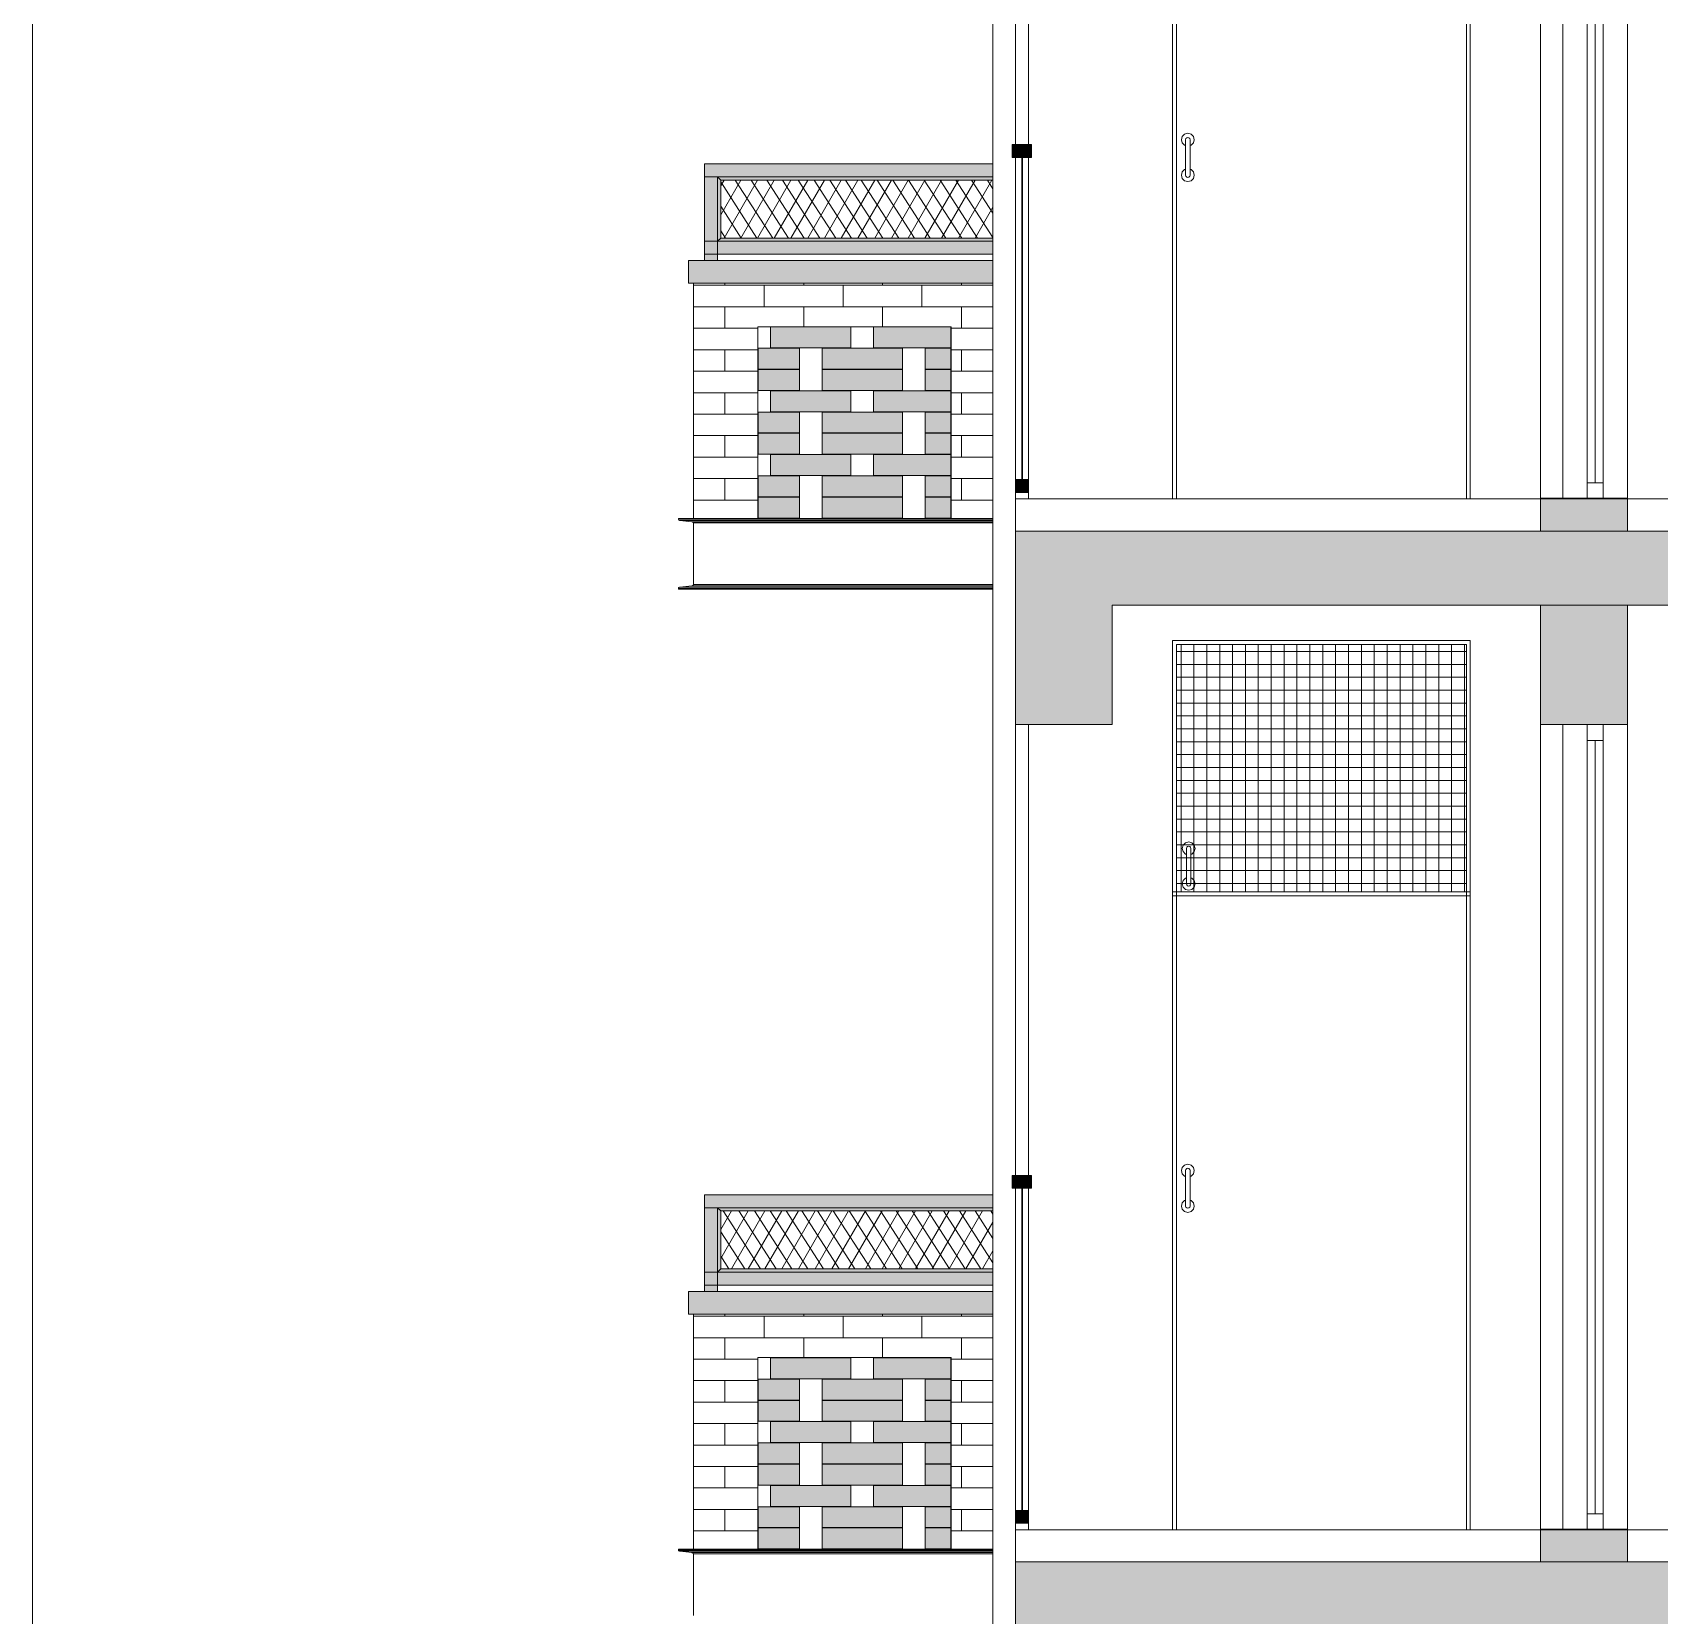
# Model space of a CAD drawing. Header units: millimetres. Extents: x 476571643 to 477489869, y 4620928210 to 4621294454.
# Drawn here: x 477398561 to 477403613, y 4621123999 to 4621128913 of the extents above; entities that cross this region are included whole.
import ezdxf

# ---------------------------------------------------------------- set-up
doc = ezdxf.new("R2010")
doc.units = ezdxf.units.MM
doc.header["$MEASUREMENT"] = 0
doc.set_wipeout_variables(frame=1)
doc.linetypes.add('Wipeout_Contour', pattern=[1000, 0, -1000])
for name, color, linetype, lineweight in [('2D Drafting - General_Pen_No__250_Pen_No__7', 7, 'Continuous', 0), ('2D Drafting - General_Pen_No__250_Pen_No__7_Pen_No__250', 7, 'Continuous', 0), ('2D Drafting - General_Pen_No__250_Pen_No__7_Pen_No__7', 7, 'Continuous', 0), ('gegmebi_Pen_No__7_Pen_No__250', 7, 'Continuous', 0), ('gegmebi_Pen_No__7_Pen_No__7', 7, 'Continuous', 0), ('kar-panjara_Pen_No__7_Pen_No__250', 7, 'Continuous', 0), ('New_2D Drafting - General_Pen_No__250', 7, 'Continuous', 0), ('New_2D Drafting - General_Pen_No__30_Pen_No__9_Pen_No__9_Pen_No__250', 7, 'Continuous', 0), ('New_2D Drafting - General_Pen_No__30_Pen_No__9_Pen_No__9_Pen_No__255', 255, 'Continuous', 0), ('New_2D Drafting - General_Pen_No__30_Pen_No__9_Pen_No__9_Pen_No__4', 7, 'Continuous', 0), ('New_2D Drafting - General_Pen_No__30_Pen_No__9_Pen_No__9_Pen_No__7', 7, 'Continuous', 0), ('New_2D Drafting - General_Pen_No__4', 7, 'Continuous', 0), ('New_2D Drafting - General_Pen_No__7', 7, 'Continuous', 0), ('New_reg_nak_Pen_No__7', 7, 'Continuous', 0), ('New_Structural - Bearing_Pen_No__1', 1, 'Continuous', 0), ('New_Structural - Bearing_Pen_No__250', 7, 'Continuous', 0), ('New_Structural - Bearing_Pen_No__4', 7, 'Continuous', 0), ('Structural - Bearing_Pen_No__250', 7, 'Continuous', 0)]:
    doc.layers.add(name, color=color, linetype=linetype, lineweight=lineweight)
for name, color, linetype, lineweight, true_color in [('New_2D Drafting - General_Pen_No__254', 7, 'Continuous', 0, 0xcccccc), ('New_2D Drafting - General_Pen_No__30_Pen_No__9_Pen_No__9_Pen_No__252', 7, 'Continuous', 0, 0x666666), ('New_2D Drafting - General_Pen_No__30_Pen_No__9_Pen_No__9_Pen_No__254', 7, 'Continuous', 0, 0xcccccc)]:
    doc.layers.add(name, color=color, linetype=linetype, lineweight=lineweight, true_color=true_color)
doc.layers.add('New_2D Drafting - General_Pen_No__30_Pen_No__9_Pen_No__9', color=7, linetype='Continuous')
pattern_1 = [(60, (476844527.15, 4621385791.044), (-38.9711432, 22.5), []), (122.8330945, (476844527.15, 4621385791.044), (36.8060797, 18.75), [])]

msp = doc.modelspace()

# ---------------------------------------------------------------- hatches: boundary and pattern name
at = {"layer": '2D Drafting - General_Pen_No__250_Pen_No__7', "linetype": 'Continuous', "lineweight": 0}
for points in [[(477401613.259, 4621126765.01), (477401613.319, 4621127184.13), (477401613.352, 4621127365.01), (477413872.977, 4621127365.01), (477413872.977, 4621127134.916), (477412363.425, 4621127134.916), (477412063.009, 4621127134.916), (477401913.009, 4621127134.916), (477401913.009, 4621126765.01)], [(477401612.862, 4621123984.13), (477401612.888, 4621124165.01), (477401613.359, 4621124165.01), (477401663.01, 4621124165.01), (477401688.535, 4621124165.01), (477413872.977, 4621124165.01), (477413872.977, 4621123934.916), (477412363.425, 4621123934.916), (477412063.009, 4621123934.916), (477401913.009, 4621123934.916), (477401913.009, 4621123565.01), (477401613.259, 4621123565.01), (477401613.319, 4621123984.13)]]:
    msp.add_hatch(color=7, dxfattribs=at).paths.add_polyline_path(points)
at = {"layer": '2D Drafting - General_Pen_No__250_Pen_No__7_Pen_No__7', "linetype": 'Continuous', "lineweight": 0}
for points in [[(477403243.511, 4621127467.064), (477403243.511, 4621127365.01), (477403513.171, 4621127365.01), (477403513.171, 4621127467.064)], [(477403243.511, 4621127134.916), (477403243.511, 4621126765.009), (477403513.171, 4621126765.009), (477403513.171, 4621127134.916)], [(477403243.511, 4621124267.064), (477403243.511, 4621124165.01), (477403513.171, 4621124165.01), (477403513.171, 4621124267.064)]]:
    msp.add_hatch(color=7, dxfattribs=at).paths.add_polyline_path(points)
at = {"layer": 'New_2D Drafting - General_Pen_No__254', "linetype": 'Continuous', "lineweight": 0, "true_color": 0xcccccc}
h = msp.add_hatch(dxfattribs=at)
h.set_pattern_fill('GRID_100X100', color=254, style=0, pattern_type=2)
h.set_pattern_definition([(0, (476844527.15, 4621385791.044), (0, 40), []), (90, (476844527.15, 4621385791.044), (-40, 0), [])])
h.paths.add_polyline_path([(477403013.167, 4621126244.94), (477402113.168, 4621126244.94), (477402113.168, 4621127012.939), (477403013.167, 4621127012.939)])
at = {"layer": 'New_2D Drafting - General_Pen_No__30_Pen_No__9_Pen_No__9_Pen_No__255', "linetype": 'Continuous', "lineweight": 0}
for points in [[(477400648, 4621128504.583), (477401543.01, 4621128504.583), (477401543.01, 4621128464.583), (477400648, 4621128464.583)], [(477400688.006, 4621128204.583), (477400648, 4621128204.583), (477400648, 4621128464.583), (477400688.006, 4621128464.583)], [(477400698.006, 4621128454.583), (477400698.006, 4621128274.583), (477400688.006, 4621128264.583), (477400688.006, 4621128464.583)], [(477400698.006, 4621128454.583), (477401543.01, 4621128454.583), (477401543.01, 4621128464.583), (477400688.006, 4621128464.583)], [(477400648, 4621128264.583), (477401543.011, 4621128264.583), (477401543.011, 4621128224.583), (477400648, 4621128224.583)], [(477400698.006, 4621128274.583), (477401543.011, 4621128274.583), (477401543.011, 4621128264.583), (477400688.006, 4621128264.583)], [(477401543.011, 4621128204.583), (477400598, 4621128204.583), (477400598, 4621128134.583), (477401543.011, 4621128134.583)], [(477400648, 4621125304.583), (477401543.023, 4621125304.583), (477401543.023, 4621125264.583), (477400648, 4621125264.583)], [(477400688.006, 4621125004.583), (477400648, 4621125004.583), (477400648, 4621125264.583), (477400688.006, 4621125264.583)], [(477400698.006, 4621125254.583), (477400698.006, 4621125074.583), (477400688.006, 4621125064.583), (477400688.006, 4621125264.583)], [(477400698.006, 4621125254.583), (477401543.023, 4621125254.583), (477401543.023, 4621125264.583), (477400688.006, 4621125264.583)], [(477400698.006, 4621125074.583), (477401543.023, 4621125074.583), (477401543.024, 4621125064.583), (477400688.006, 4621125064.583)], [(477400648, 4621125064.583), (477401543.024, 4621125064.583), (477401543.024, 4621125024.583), (477400648, 4621125024.583)], [(477401543.024, 4621125004.583), (477400598, 4621125004.583), (477400598, 4621124934.583), (477401543.024, 4621124934.583)]]:
    msp.add_hatch(color=255, dxfattribs=at).paths.add_polyline_path(points)
at = {"layer": 'New_2D Drafting - General_Pen_No__30_Pen_No__9_Pen_No__9_Pen_No__4', "linetype": 'Continuous', "lineweight": 0}
for points in [[(477401603.359, 4621128525.011), (477401663.359, 4621128525.011), (477401663.359, 4621128565.011), (477401635.359, 4621128565.011), (477401633.359, 4621128565.011), (477401603.359, 4621128565.011)], [(477401613.359, 4621127485.01), (477401653.359, 4621127485.01), (477401653.359, 4621127525.01), (477401635.359, 4621127525.01), (477401633.359, 4621127525.01), (477401613.359, 4621127525.01)], [(477401603.359, 4621125325.011), (477401663.359, 4621125325.011), (477401663.359, 4621125365.011), (477401635.359, 4621125365.011), (477401633.359, 4621125365.011), (477401603.359, 4621125365.011)], [(477401613.359, 4621124285.01), (477401653.359, 4621124285.01), (477401653.359, 4621124325.01), (477401635.359, 4621124325.01), (477401633.359, 4621124325.01), (477401613.359, 4621124325.01)]]:
    msp.add_hatch(color=7, dxfattribs=at).paths.add_polyline_path(points)
at = {"layer": 'New_2D Drafting - General_Pen_No__7', "linetype": 'Continuous', "lineweight": 0}
h = msp.add_hatch(dxfattribs=at)
h.set_pattern_fill('BATT_INSULATION', style=0, pattern_type=2)
h.set_pattern_definition(pattern_1)
h.paths.add_polyline_path([(477401543.01, 4621128454.583), (477401543.011, 4621128274.583), (477400698.006, 4621128274.583), (477400698.006, 4621128454.583)])
h = msp.add_hatch(dxfattribs=at)
h.set_pattern_fill('BATT_INSULATION', style=0, pattern_type=2)
h.set_pattern_definition(pattern_1)
h.paths.add_polyline_path([(477401543.023, 4621125254.583), (477401543.023, 4621125074.583), (477400698.006, 4621125074.583), (477400698.006, 4621125254.583)])

# ---------------------------------------------------------------- linework, layer by layer
at = {"layer": '2D Drafting - General_Pen_No__250_Pen_No__7', "color": 7, "linetype": 'Continuous', "lineweight": 0, "flags": 128}
for points in [[(477401613.259, 4621126765.01), (477401613.319, 4621127184.13), (477401613.352, 4621127365.01), (477413872.977, 4621127365.01), (477413872.977, 4621127134.916), (477412363.425, 4621127134.916), (477412063.009, 4621127134.916), (477401913.009, 4621127134.916), (477401913.009, 4621126765.01)], [(477401612.862, 4621123984.13), (477401612.888, 4621124165.01), (477401613.359, 4621124165.01), (477401663.01, 4621124165.01), (477401688.535, 4621124165.01), (477413872.977, 4621124165.01), (477413872.977, 4621123934.916), (477412363.425, 4621123934.916), (477412063.009, 4621123934.916), (477401913.009, 4621123934.916), (477401913.009, 4621123565.01), (477401613.259, 4621123565.01), (477401613.319, 4621123984.13)]]:
    msp.add_lwpolyline(points, close=True, dxfattribs=at)
at = {"layer": '2D Drafting - General_Pen_No__250_Pen_No__7_Pen_No__250', "color": 7, "linetype": 'Continuous', "lineweight": 0, "flags": 128}
for points in [[(477403243.511, 4621127467.064), (477403243.511, 4621127365.01), (477403513.171, 4621127365.01), (477403513.171, 4621127467.064)], [(477403243.511, 4621127134.916), (477403243.511, 4621126765.009), (477403513.171, 4621126765.009), (477403513.171, 4621127134.916)], [(477403243.511, 4621124267.064), (477403243.511, 4621124165.01), (477403513.171, 4621124165.01), (477403513.171, 4621124267.064)]]:
    msp.add_lwpolyline(points, close=True, dxfattribs=at)
at = {"layer": 'gegmebi_Pen_No__7_Pen_No__250', "color": 7, "linetype": 'Continuous', "lineweight": 0, "flags": 128}
for points in [[(477403388.171, 4621129965.009), (477403438.171, 4621129965.009), (477403438.171, 4621127465.01), (477403388.171, 4621127465.01)], [(477403388.171, 4621127465.01), (477403438.171, 4621127465.01), (477403438.171, 4621127514.848), (477403388.171, 4621127514.848)], [(477408512.659, 4621127365.01), (477401613.352, 4621127365.01), (477401613.352, 4621127465.01), (477408512.659, 4621127465.01)], [(477403388.171, 4621126765.009), (477403438.171, 4621126765.009), (477403438.171, 4621124265.01), (477403388.171, 4621124265.01)], [(477403388.171, 4621126715.009), (477403438.171, 4621126715.009), (477403438.171, 4621126765.009), (477403388.171, 4621126765.009)], [(477403388.171, 4621124265.01), (477403438.171, 4621124265.01), (477403438.171, 4621124314.848), (477403388.171, 4621124314.848)], [(477408512.659, 4621124165.01), (477401613.359, 4621124165.01), (477401613.359, 4621124265.01), (477408512.659, 4621124265.01)]]:
    msp.add_lwpolyline(points, close=True, dxfattribs=at)
at = {"layer": 'gegmebi_Pen_No__7_Pen_No__7', "color": 7, "linetype": 'Continuous', "lineweight": 0}
for p, q in [((477403413.171, 4621129915.009), (477403413.171, 4621127514.848)), ((477403413.171, 4621126715.009), (477403413.171, 4621124314.848))]:
    msp.add_line(p, q, dxfattribs=at)
at = {"layer": 'kar-panjara_Pen_No__7_Pen_No__250', "color": 7, "linetype": 'Continuous', "lineweight": 0, "flags": 128}
for points in [[(477403243.511, 4621129965.009), (477403243.511, 4621127465.01), (477403513.171, 4621127465.01), (477403513.171, 4621129965.009)], [(477403513.171, 4621129965.009), (477403313.171, 4621129965.009), (477403313.171, 4621127465.01), (477403513.171, 4621127465.01)], [(477403243.511, 4621126765.009), (477403243.511, 4621124265.01), (477403513.171, 4621124265.01), (477403513.171, 4621126765.009)], [(477403513.171, 4621126765.009), (477403313.171, 4621126765.009), (477403313.171, 4621124265.01), (477403513.171, 4621124265.01)]]:
    msp.add_lwpolyline(points, close=True, dxfattribs=at)
at = {"layer": 'New_2D Drafting - General_Pen_No__250', "color": 7, "linetype": 'Continuous', "lineweight": 0, "flags": 128}
msp.add_lwpolyline([(477403013.167, 4621126244.94), (477402113.168, 4621126244.94), (477402113.168, 4621127012.939), (477403013.167, 4621127012.939)], close=True, dxfattribs=at)
at = {"layer": 'New_2D Drafting - General_Pen_No__30_Pen_No__9_Pen_No__9_Pen_No__250', "color": 7, "linetype": 'Continuous', "lineweight": 0, "flags": 128}
for points in [[(477400648, 4621128264.583), (477401543.011, 4621128264.583), (477401543.011, 4621128224.583), (477400648, 4621128224.583)], [(477400648, 4621125064.583), (477401543.024, 4621125064.583), (477401543.024, 4621125024.583), (477400648, 4621125024.583)]]:
    msp.add_lwpolyline(points, close=True, dxfattribs=at)
at = {"layer": 'New_2D Drafting - General_Pen_No__30_Pen_No__9_Pen_No__9_Pen_No__7', "color": 7, "linetype": 'Continuous', "lineweight": 0, "flags": 128}
for points in [[(477401603.359, 4621128525.011), (477401663.359, 4621128525.011), (477401663.359, 4621128565.011), (477401635.359, 4621128565.011), (477401633.359, 4621128565.011), (477401603.359, 4621128565.011)], [(477400648, 4621128504.583), (477401543.01, 4621128504.583), (477401543.01, 4621128464.583), (477400648, 4621128464.583)], [(477400688.006, 4621128204.583), (477400648, 4621128204.583), (477400648, 4621128464.583), (477400688.006, 4621128464.583)], [(477400698.006, 4621128454.583), (477400698.006, 4621128274.583), (477400688.006, 4621128264.583), (477400688.006, 4621128464.583)], [(477400698.006, 4621128454.583), (477401543.01, 4621128454.583), (477401543.01, 4621128464.583), (477400688.006, 4621128464.583)], [(477400698.006, 4621128274.583), (477401543.011, 4621128274.583), (477401543.011, 4621128264.583), (477400688.006, 4621128264.583)], [(477401543.011, 4621128204.583), (477400598, 4621128204.583), (477400598, 4621128134.583), (477401543.011, 4621128134.583)], [(477401613.359, 4621127485.01), (477401653.359, 4621127485.01), (477401653.359, 4621127525.01), (477401635.359, 4621127525.01), (477401633.359, 4621127525.01), (477401613.359, 4621127525.01)], [(477401603.359, 4621125325.011), (477401663.359, 4621125325.011), (477401663.359, 4621125365.011), (477401635.359, 4621125365.011), (477401633.359, 4621125365.011), (477401603.359, 4621125365.011)], [(477400648, 4621125304.583), (477401543.023, 4621125304.583), (477401543.023, 4621125264.583), (477400648, 4621125264.583)], [(477400688.006, 4621125004.583), (477400648, 4621125004.583), (477400648, 4621125264.583), (477400688.006, 4621125264.583)], [(477400698.006, 4621125254.583), (477400698.006, 4621125074.583), (477400688.006, 4621125064.583), (477400688.006, 4621125264.583)], [(477400698.006, 4621125254.583), (477401543.023, 4621125254.583), (477401543.023, 4621125264.583), (477400688.006, 4621125264.583)], [(477400698.006, 4621125074.583), (477401543.023, 4621125074.583), (477401543.024, 4621125064.583), (477400688.006, 4621125064.583)], [(477401543.024, 4621125004.583), (477400598, 4621125004.583), (477400598, 4621124934.583), (477401543.024, 4621124934.583)], [(477401613.359, 4621124285.01), (477401653.359, 4621124285.01), (477401653.359, 4621124325.01), (477401635.359, 4621124325.01), (477401633.359, 4621124325.01), (477401613.359, 4621124325.01)]]:
    msp.add_lwpolyline(points, close=True, dxfattribs=at)
at = {"layer": 'New_2D Drafting - General_Pen_No__4', "color": 7, "linetype": 'Continuous', "lineweight": 0, "flags": 128}
for points in [[(477401543.01, 4621128454.583), (477401543.011, 4621128274.583), (477400698.006, 4621128274.583), (477400698.006, 4621128454.583)], [(477401543.023, 4621125254.583), (477401543.023, 4621125074.583), (477400698.006, 4621125074.583), (477400698.006, 4621125254.583)]]:
    msp.add_lwpolyline(points, close=True, dxfattribs=at)
at = {"layer": 'New_reg_nak_Pen_No__7', "color": 7, "linetype": 'Continuous', "lineweight": 0, "flags": 128}
msp.add_lwpolyline([(477401613.271, 4621131064.578), (477401543, 4621131064.576), (477401543.027, 4621124266.009), (477401543.171, 4621124266.009), (477401543.244, 4621117865), (477401613.171, 4621117865.002)], dxfattribs=at)
at = {"layer": 'New_Structural - Bearing_Pen_No__1', "color": 1, "linetype": 'Continuous', "lineweight": 0}
msp.add_line((477398561.23, 4621135251.798), (477398561.23, 4621108520.472), dxfattribs=at)
at = {"layer": 'New_Structural - Bearing_Pen_No__250', "color": 7, "linetype": 'Continuous', "lineweight": 0}
for p, q in [((477402101.168, 4621129444.939), (477402101.168, 4621127465.01)), ((477402113.168, 4621129444.939), (477402113.168, 4621127465.01)), ((477403013.167, 4621129444.939), (477403013.167, 4621127465.01)), ((477403025.167, 4621129444.939), (477403025.167, 4621127465.01)), ((477401653.359, 4621128565.011), (477401613.359, 4621128565.011)), ((477402130.94, 4621128589.939), (477402128.261, 4621128579.939)), ((477402128.261, 4621128579.939), (477402130.94, 4621128569.939)), ((477402138.261, 4621128597.26), (477402130.94, 4621128589.939)), ((477402130.94, 4621128569.939), (477402138.261, 4621128562.619)), ((477402148.261, 4621128599.939), (477402138.261, 4621128597.26)), ((477402138.261, 4621128562.619), (477402141.261, 4621128561.815)), ((477402142.199, 4621128583.439), (477402141.261, 4621128579.939)), ((477402141.261, 4621128579.939), (477402141.261, 4621128575.92)), ((477402141.261, 4621128575.92), (477402141.261, 4621128564.939)), ((477402141.261, 4621128564.939), (477402141.261, 4621128549.939)), ((477402144.761, 4621128586.001), (477402142.199, 4621128583.439)), ((477402148.261, 4621128586.939), (477402144.761, 4621128586.001)), ((477402158.261, 4621128597.26), (477402148.261, 4621128599.939)), ((477402151.761, 4621128586.001), (477402148.261, 4621128586.939)), ((477402154.323, 4621128583.439), (477402151.761, 4621128586.001)), ((477402155.261, 4621128579.939), (477402154.323, 4621128583.439)), ((477402155.261, 4621128579.939), (477402155.261, 4621128575.92)), ((477402155.261, 4621128575.92), (477402155.261, 4621128564.939)), ((477402155.261, 4621128564.939), (477402155.261, 4621128549.939)), ((477402155.261, 4621128561.815), (477402158.261, 4621128562.619)), ((477402165.581, 4621128589.939), (477402158.261, 4621128597.26)), ((477402158.261, 4621128562.619), (477402165.581, 4621128569.939)), ((477402168.261, 4621128579.939), (477402165.581, 4621128589.939)), ((477402165.581, 4621128569.939), (477402168.261, 4621128579.939)), ((477401633.359, 4621128525.011), (477401633.359, 4621127525.01)), ((477401635.359, 4621128525.011), (477401635.359, 4621127525.01)), ((477402141.261, 4621128499.939), (477402141.261, 4621128549.939)), ((477402155.261, 4621128499.939), (477402155.261, 4621128549.939)), ((477402130.94, 4621128479.939), (477402128.261, 4621128469.939)), ((477402128.261, 4621128469.939), (477402130.94, 4621128459.939)), ((477402138.261, 4621128487.26), (477402130.94, 4621128479.939)), ((477402130.94, 4621128459.939), (477402138.261, 4621128452.619)), ((477402141.261, 4621128488.063), (477402138.261, 4621128487.26)), ((477402141.261, 4621128484.939), (477402141.261, 4621128499.939)), ((477402141.261, 4621128473.958), (477402141.261, 4621128484.939)), ((477402141.261, 4621128469.939), (477402141.261, 4621128473.958)), ((477402141.261, 4621128469.939), (477402142.199, 4621128466.439)), ((477402142.199, 4621128466.439), (477402144.761, 4621128463.877)), ((477402144.761, 4621128463.877), (477402148.261, 4621128462.939)), ((477402148.261, 4621128462.939), (477402151.761, 4621128463.877)), ((477402151.761, 4621128463.877), (477402154.323, 4621128466.439)), ((477402154.323, 4621128466.439), (477402155.261, 4621128469.939)), ((477402155.261, 4621128484.939), (477402155.261, 4621128499.939)), ((477402158.261, 4621128487.26), (477402155.261, 4621128488.063)), ((477402155.261, 4621128473.958), (477402155.261, 4621128484.939)), ((477402155.261, 4621128469.939), (477402155.261, 4621128473.958)), ((477402165.581, 4621128479.939), (477402158.261, 4621128487.26)), ((477402158.261, 4621128452.619), (477402165.581, 4621128459.939)), ((477402168.261, 4621128469.939), (477402165.581, 4621128479.939)), ((477402165.581, 4621128459.939), (477402168.261, 4621128469.939)), ((477402138.261, 4621128452.619), (477402148.261, 4621128449.939)), ((477402148.261, 4621128449.939), (477402158.261, 4621128452.619)), ((477401613.359, 4621127525.01), (477401613.359, 4621127485.01)), ((477401633.359, 4621127525.01), (477401613.359, 4621127525.01)), ((477401653.359, 4621127525.01), (477401635.359, 4621127525.01)), ((477401653.359, 4621127525.01), (477401653.359, 4621127485.01)), ((477401653.359, 4621127485.01), (477401613.359, 4621127485.01)), ((477403013.167, 4621127465.01), (477403025.167, 4621127465.01)), ((477402325.167, 4621127024.939), (477402101.168, 4621127024.939)), ((477402101.168, 4621127024.939), (477402101.168, 4621126244.939)), ((477402113.168, 4621127012.939), (477402113.168, 4621126244.939)), ((477402113.168, 4621127012.939), (477403013.167, 4621127012.939)), ((477402325.167, 4621127024.939), (477403025.167, 4621127024.939)), ((477403013.167, 4621127012.939), (477403013.167, 4621126244.939)), ((477403025.167, 4621127024.939), (477403025.167, 4621126244.939)), ((477402133.62, 4621126389.939), (477402130.94, 4621126379.939)), ((477402140.94, 4621126397.26), (477402133.62, 4621126389.939)), ((477402150.94, 4621126399.939), (477402140.94, 4621126397.26)), ((477402160.94, 4621126397.26), (477402150.94, 4621126399.939)), ((477402168.261, 4621126389.939), (477402160.94, 4621126397.26)), ((477402170.94, 4621126379.939), (477402168.261, 4621126389.939)), ((477402130.94, 4621126379.939), (477402133.62, 4621126369.939)), ((477402133.62, 4621126369.939), (477402140.94, 4621126362.619)), ((477402140.94, 4621126362.619), (477402143.94, 4621126361.815)), ((477402144.878, 4621126383.439), (477402143.94, 4621126379.939)), ((477402143.94, 4621126379.939), (477402143.94, 4621126375.92)), ((477402143.94, 4621126375.92), (477402143.94, 4621126364.939)), ((477402143.94, 4621126364.939), (477402143.94, 4621126349.939)), ((477402143.94, 4621126299.939), (477402143.94, 4621126349.939)), ((477402147.44, 4621126386.001), (477402144.878, 4621126383.439)), ((477402150.94, 4621126386.939), (477402147.44, 4621126386.001)), ((477402154.44, 4621126386.001), (477402150.94, 4621126386.939)), ((477402157.003, 4621126383.439), (477402154.44, 4621126386.001)), ((477402157.94, 4621126379.939), (477402157.003, 4621126383.439)), ((477402157.94, 4621126379.939), (477402157.94, 4621126375.92)), ((477402157.94, 4621126375.92), (477402157.94, 4621126364.939)), ((477402157.94, 4621126364.939), (477402157.94, 4621126349.939)), ((477402157.94, 4621126361.815), (477402160.94, 4621126362.619)), ((477402157.94, 4621126299.939), (477402157.94, 4621126349.939)), ((477402160.94, 4621126362.619), (477402168.261, 4621126369.939)), ((477402168.261, 4621126369.939), (477402170.94, 4621126379.939)), ((477402140.94, 4621126287.26), (477402133.62, 4621126279.939)), ((477402143.94, 4621126288.063), (477402140.94, 4621126287.26)), ((477402143.94, 4621126284.939), (477402143.94, 4621126299.939)), ((477402157.94, 4621126284.939), (477402157.94, 4621126299.939)), ((477402160.94, 4621126287.26), (477402157.94, 4621126288.063)), ((477402168.261, 4621126279.939), (477402160.94, 4621126287.26)), ((477402101.168, 4621126244.939), (477402101.168, 4621124265.01)), ((477402101.168, 4621126244.939), (477403025.167, 4621126244.939)), ((477402113.168, 4621126244.939), (477402113.168, 4621124265.01)), ((477402133.62, 4621126279.939), (477402130.94, 4621126269.939)), ((477402130.94, 4621126269.939), (477402133.62, 4621126259.939)), ((477402133.62, 4621126259.939), (477402140.94, 4621126252.619)), ((477402140.94, 4621126252.619), (477402150.94, 4621126249.939)), ((477402143.94, 4621126273.958), (477402143.94, 4621126284.939)), ((477402143.94, 4621126269.939), (477402143.94, 4621126273.958)), ((477402143.94, 4621126269.939), (477402144.878, 4621126266.439)), ((477402144.878, 4621126266.439), (477402147.44, 4621126263.877)), ((477402147.44, 4621126263.877), (477402150.94, 4621126262.939)), ((477402150.94, 4621126262.939), (477402154.44, 4621126263.877)), ((477402150.94, 4621126249.939), (477402160.94, 4621126252.619)), ((477402154.44, 4621126263.877), (477402157.003, 4621126266.439)), ((477402157.003, 4621126266.439), (477402157.94, 4621126269.939)), ((477402157.94, 4621126273.958), (477402157.94, 4621126284.939)), ((477402157.94, 4621126269.939), (477402157.94, 4621126273.958)), ((477402160.94, 4621126252.619), (477402168.261, 4621126259.939)), ((477402170.94, 4621126269.939), (477402168.261, 4621126279.939)), ((477402168.261, 4621126259.939), (477402170.94, 4621126269.939)), ((477403013.167, 4621126244.939), (477403013.167, 4621124265.01)), ((477403025.167, 4621126244.939), (477403025.167, 4621124265.01)), ((477403025.167, 4621126232.939), (477402101.168, 4621126232.939)), ((477402130.94, 4621125389.939), (477402128.261, 4621125379.939)), ((477402128.261, 4621125379.939), (477402130.94, 4621125369.939)), ((477402138.261, 4621125397.26), (477402130.94, 4621125389.939)), ((477402148.261, 4621125399.939), (477402138.261, 4621125397.26)), ((477402142.199, 4621125383.439), (477402141.261, 4621125379.939)), ((477402141.261, 4621125379.939), (477402141.261, 4621125375.92)), ((477402144.761, 4621125386.001), (477402142.199, 4621125383.439)), ((477402148.261, 4621125386.939), (477402144.761, 4621125386.001)), ((477402158.261, 4621125397.26), (477402148.261, 4621125399.939)), ((477402151.761, 4621125386.001), (477402148.261, 4621125386.939)), ((477402154.323, 4621125383.439), (477402151.761, 4621125386.001)), ((477402155.261, 4621125379.939), (477402154.323, 4621125383.439)), ((477402155.261, 4621125379.939), (477402155.261, 4621125375.92)), ((477402165.581, 4621125389.939), (477402158.261, 4621125397.26)), ((477402168.261, 4621125379.939), (477402165.581, 4621125389.939)), ((477402165.581, 4621125369.939), (477402168.261, 4621125379.939)), ((477401653.359, 4621125365.011), (477401613.359, 4621125365.011)), ((477402130.94, 4621125369.939), (477402138.261, 4621125362.619)), ((477402138.261, 4621125362.619), (477402141.261, 4621125361.815)), ((477402141.261, 4621125375.92), (477402141.261, 4621125364.939)), ((477402141.261, 4621125364.939), (477402141.261, 4621125349.939)), ((477402141.261, 4621125299.939), (477402141.261, 4621125349.939)), ((477402155.261, 4621125375.92), (477402155.261, 4621125364.939)), ((477402155.261, 4621125364.939), (477402155.261, 4621125349.939)), ((477402155.261, 4621125361.815), (477402158.261, 4621125362.619)), ((477402155.261, 4621125299.939), (477402155.261, 4621125349.939)), ((477402158.261, 4621125362.619), (477402165.581, 4621125369.939)), ((477401633.359, 4621125325.011), (477401633.359, 4621124325.01)), ((477401635.359, 4621125325.011), (477401635.359, 4621124325.01)), ((477402130.94, 4621125279.939), (477402128.261, 4621125269.939)), ((477402138.261, 4621125287.26), (477402130.94, 4621125279.939)), ((477402141.261, 4621125288.063), (477402138.261, 4621125287.26)), ((477402141.261, 4621125284.939), (477402141.261, 4621125299.939)), ((477402141.261, 4621125273.958), (477402141.261, 4621125284.939)), ((477402155.261, 4621125284.939), (477402155.261, 4621125299.939)), ((477402158.261, 4621125287.26), (477402155.261, 4621125288.063)), ((477402155.261, 4621125273.958), (477402155.261, 4621125284.939)), ((477402165.581, 4621125279.939), (477402158.261, 4621125287.26)), ((477402168.261, 4621125269.939), (477402165.581, 4621125279.939)), ((477402128.261, 4621125269.939), (477402130.94, 4621125259.939)), ((477402130.94, 4621125259.939), (477402138.261, 4621125252.619)), ((477402138.261, 4621125252.619), (477402148.261, 4621125249.939)), ((477402141.261, 4621125269.939), (477402141.261, 4621125273.958)), ((477402141.261, 4621125269.939), (477402142.199, 4621125266.439)), ((477402142.199, 4621125266.439), (477402144.761, 4621125263.877)), ((477402144.761, 4621125263.877), (477402148.261, 4621125262.939)), ((477402148.261, 4621125262.939), (477402151.761, 4621125263.877)), ((477402148.261, 4621125249.939), (477402158.261, 4621125252.619)), ((477402151.761, 4621125263.877), (477402154.323, 4621125266.439)), ((477402154.323, 4621125266.439), (477402155.261, 4621125269.939)), ((477402155.261, 4621125269.939), (477402155.261, 4621125273.958)), ((477402158.261, 4621125252.619), (477402165.581, 4621125259.939)), ((477402165.581, 4621125259.939), (477402168.261, 4621125269.939)), ((477401613.359, 4621124325.01), (477401613.359, 4621124285.01)), ((477401633.359, 4621124325.01), (477401613.359, 4621124325.01)), ((477401653.359, 4621124325.01), (477401635.359, 4621124325.01)), ((477401653.359, 4621124325.01), (477401653.359, 4621124285.01)), ((477401653.359, 4621124285.01), (477401613.359, 4621124285.01)), ((477403013.167, 4621124265.01), (477403025.167, 4621124265.01))]:
    msp.add_line(p, q, dxfattribs=at)
at = {"layer": 'Structural - Bearing_Pen_No__250', "color": 7, "linetype": 'Continuous', "lineweight": 0}
for p, q in [((477401613.359, 4621127465.01), (477401613.359, 4621129963.956)), ((477401653.359, 4621127465.01), (477401653.359, 4621129963.956)), ((477400566.681, 4621127402.094), (477400566.681, 4621127404.589)), ((477401543.014, 4621127404.589), (477400566.681, 4621127404.589)), ((477400567.081, 4621127400.563), (477400566.681, 4621127402.094)), ((477401543.014, 4621127402.094), (477400566.681, 4621127402.094)), ((477400568.219, 4621127399.265), (477400567.081, 4621127400.563)), ((477400569.922, 4621127398.398), (477400568.219, 4621127399.265)), ((477400571.144, 4621127398.139), (477400569.922, 4621127398.398)), ((477400608.545, 4621127394.149), (477400571.144, 4621127398.139)), ((477401543.014, 4621127398.139), (477400571.144, 4621127398.139)), ((477400609.767, 4621127393.889), (477400608.545, 4621127394.149)), ((477401543.014, 4621127394.149), (477400608.545, 4621127394.149)), ((477400611.47, 4621127393.022), (477400609.767, 4621127393.889)), ((477400612.608, 4621127391.725), (477400611.47, 4621127393.022)), ((477400613.007, 4621127390.194), (477400612.608, 4621127391.725)), ((477400613.007, 4621127199.003), (477400613.007, 4621127390.194)), ((477401543.014, 4621127390.194), (477400613.007, 4621127390.194)), ((477400609.767, 4621127195.288), (477400611.47, 4621127196.155)), ((477400611.47, 4621127196.155), (477400612.608, 4621127197.453)), ((477400612.608, 4621127197.453), (477400613.007, 4621127198.984)), ((477401543.015, 4621127198.984), (477400613.007, 4621127198.984)), ((477400566.681, 4621127187.084), (477400567.081, 4621127188.615)), ((477400566.681, 4621127184.589), (477400566.681, 4621127187.084)), ((477401543.015, 4621127187.084), (477400566.681, 4621127187.084)), ((477401543.015, 4621127184.589), (477400566.681, 4621127184.589)), ((477400567.081, 4621127188.615), (477400568.219, 4621127189.912)), ((477400568.219, 4621127189.912), (477400569.922, 4621127190.779)), ((477400569.922, 4621127190.779), (477400571.144, 4621127191.039)), ((477400571.144, 4621127191.039), (477400608.545, 4621127195.029)), ((477401543.015, 4621127191.039), (477400571.144, 4621127191.039)), ((477400608.545, 4621127195.029), (477400609.767, 4621127195.288)), ((477401543.015, 4621127195.029), (477400608.545, 4621127195.029)), ((477401613.359, 4621124265.01), (477401613.359, 4621126763.956)), ((477401653.359, 4621124265.01), (477401653.359, 4621126763.956)), ((477400566.681, 4621124202.094), (477400566.681, 4621124204.589)), ((477401543.027, 4621124204.589), (477400566.681, 4621124204.589)), ((477400567.081, 4621124200.563), (477400566.681, 4621124202.094)), ((477401543.027, 4621124202.094), (477400566.681, 4621124202.094)), ((477400568.219, 4621124199.265), (477400567.081, 4621124200.563)), ((477400569.922, 4621124198.398), (477400568.219, 4621124199.265)), ((477400571.144, 4621124198.139), (477400569.922, 4621124198.398)), ((477400608.545, 4621124194.149), (477400571.144, 4621124198.139)), ((477401543.027, 4621124198.139), (477400571.144, 4621124198.139)), ((477400609.767, 4621124193.889), (477400608.545, 4621124194.149)), ((477401543.027, 4621124194.149), (477400608.545, 4621124194.149)), ((477400611.47, 4621124193.022), (477400609.767, 4621124193.889)), ((477400612.608, 4621124191.725), (477400611.47, 4621124193.022)), ((477400613.007, 4621124190.194), (477400612.608, 4621124191.725)), ((477400613.007, 4621123999.003), (477400613.007, 4621124190.194)), ((477401543.027, 4621124190.194), (477400613.007, 4621124190.194))]:
    msp.add_line(p, q, dxfattribs=at)

# ---------------------------------------------------------------- next in the draw order: wipeouts: each hides what was drawn before it
at = {"color": 254, "linetype": 'Wipeout_Contour', "lineweight": 0, "ltscale": 37165776391.90536}
msp.add_wipeout([(477401543.011, 4621128134.583), (477400613, 4621128134.583), (477400613, 4621127404.589), (477400813, 4621127404.589), (477400813, 4621127999.583), (477401413, 4621127999.583), (477401413, 4621127404.589), (477401543.014, 4621127404.589)], dxfattribs=at).dxf.layer = 'New_2D Drafting - General_Pen_No__30_Pen_No__9_Pen_No__9'
at = {"color": 254, "linetype": 'Wipeout_Contour', "lineweight": 0, "ltscale": 37165750927.43371}
msp.add_wipeout([(477401543.024, 4621124934.583), (477400613, 4621124934.583), (477400613, 4621124204.589), (477400813, 4621124204.589), (477400813, 4621124799.583), (477401413, 4621124799.583), (477401413, 4621124204.589), (477401543.027, 4621124204.589)], dxfattribs=at).dxf.layer = 'New_2D Drafting - General_Pen_No__30_Pen_No__9_Pen_No__9'

# ---------------------------------------------------------------- next in the draw order: hatches: boundary and pattern name
at = {"layer": 'New_2D Drafting - General_Pen_No__30_Pen_No__9_Pen_No__9_Pen_No__254', "linetype": 'Continuous', "lineweight": 0, "true_color": 0xcccccc}
h = msp.add_hatch(dxfattribs=at)
h.set_pattern_fill('BRICK___RUNNING_BOND', color=254, style=0, pattern_type=2)
h.set_pattern_definition([(0, (477401077.81, 4621127794.586), (0, 66.64), []), (90, (477401077.81, 4621127794.59), (-244.8, 0), [66.64, -66.64]), (90, (477401200.21, 4621127861.23), (-244.8, 0), [66.64, -66.64])])
h.paths.add_polyline_path([(477401543.011, 4621128134.583), (477400613, 4621128134.583), (477400613, 4621127404.589), (477400813, 4621127404.589), (477400813, 4621127999.583), (477401413, 4621127999.583), (477401413, 4621127404.589), (477401543.014, 4621127404.589)])
h = msp.add_hatch(dxfattribs=at)
h.set_pattern_fill('BRICK___RUNNING_BOND', color=254, style=0, pattern_type=2)
h.set_pattern_definition([(0, (477401077.81, 4621124594.586), (0, 66.64), []), (90, (477401077.81, 4621124594.59), (-244.8, 0), [66.64, -66.64]), (90, (477401200.21, 4621124661.23), (-244.8, 0), [66.64, -66.64])])
h.paths.add_polyline_path([(477401543.024, 4621124934.583), (477400613, 4621124934.583), (477400613, 4621124204.589), (477400813, 4621124204.589), (477400813, 4621124799.583), (477401413, 4621124799.583), (477401413, 4621124204.589), (477401543.027, 4621124204.589)])
at = {"layer": 'New_2D Drafting - General_Pen_No__30_Pen_No__9_Pen_No__9_Pen_No__255', "linetype": 'Continuous', "lineweight": 0}
for points in [[(477401102.458, 4621127998.583), (477400852.458, 4621127998.583), (477400852.458, 4621127933.583), (477401102.458, 4621127933.583)], [(477401412, 4621127933.583), (477401412, 4621127998.583), (477401172.458, 4621127998.583), (477401172.458, 4621127933.583)], [(477400814.458, 4621127932.583), (477400814.458, 4621127867.583), (477400942.458, 4621127867.583), (477400942.458, 4621127932.583)], [(477401012.458, 4621127932.583), (477401012.458, 4621127867.583), (477401262.458, 4621127867.583), (477401262.458, 4621127932.583)], [(477401332.458, 4621127932.583), (477401332.458, 4621127867.583), (477401412, 4621127867.583), (477401412, 4621127932.583)], [(477400814.458, 4621127866.583), (477400814.458, 4621127801.583), (477400942.458, 4621127801.583), (477400942.458, 4621127866.583)], [(477401012.458, 4621127866.583), (477401012.458, 4621127801.583), (477401262.458, 4621127801.583), (477401262.458, 4621127866.583)], [(477401332.458, 4621127866.583), (477401332.458, 4621127801.583), (477401412, 4621127801.583), (477401412, 4621127866.583)], [(477401102.458, 4621127735.583), (477401102.458, 4621127800.583), (477400852.458, 4621127800.583), (477400852.458, 4621127735.583)], [(477401412, 4621127735.583), (477401412, 4621127800.583), (477401172.458, 4621127800.583), (477401172.458, 4621127735.583)], [(477400942.458, 4621127734.583), (477400814.458, 4621127734.583), (477400814.458, 4621127669.583), (477400942.458, 4621127669.583)], [(477401262.458, 4621127734.583), (477401012.458, 4621127734.583), (477401012.458, 4621127669.583), (477401262.458, 4621127669.583)], [(477401412, 4621127669.583), (477401412, 4621127734.583), (477401332.458, 4621127734.583), (477401332.458, 4621127669.583)], [(477400942.458, 4621127668.583), (477400814.458, 4621127668.583), (477400814.458, 4621127603.583), (477400942.458, 4621127603.583)], [(477401262.458, 4621127668.583), (477401012.458, 4621127668.583), (477401012.458, 4621127603.583), (477401262.458, 4621127603.583)], [(477401412, 4621127603.583), (477401412, 4621127668.583), (477401332.458, 4621127668.583), (477401332.458, 4621127603.583)], [(477400852.458, 4621127602.583), (477400852.458, 4621127537.583), (477401102.458, 4621127537.583), (477401102.458, 4621127602.583)], [(477401172.458, 4621127602.583), (477401172.458, 4621127537.583), (477401412, 4621127537.583), (477401412, 4621127602.583)], [(477400942.458, 4621127536.583), (477400814.458, 4621127536.583), (477400814.458, 4621127471.583), (477400942.458, 4621127471.583)], [(477401262.458, 4621127536.583), (477401012.458, 4621127536.583), (477401012.458, 4621127471.583), (477401262.458, 4621127471.583)], [(477401412, 4621127471.583), (477401412, 4621127536.583), (477401332.458, 4621127536.583), (477401332.458, 4621127471.583)], [(477400942.458, 4621127470.583), (477400814.458, 4621127470.583), (477400814.458, 4621127405.583), (477400942.458, 4621127405.583)], [(477401262.458, 4621127470.583), (477401012.458, 4621127470.583), (477401012.458, 4621127405.583), (477401262.458, 4621127405.583)], [(477401412, 4621127405.583), (477401412, 4621127470.583), (477401332.458, 4621127470.583), (477401332.458, 4621127405.583)], [(477401102.458, 4621124798.583), (477400852.458, 4621124798.583), (477400852.458, 4621124733.583), (477401102.458, 4621124733.583)], [(477401412, 4621124733.583), (477401412, 4621124798.583), (477401172.458, 4621124798.583), (477401172.458, 4621124733.583)], [(477400814.458, 4621124732.583), (477400814.458, 4621124667.583), (477400942.458, 4621124667.583), (477400942.458, 4621124732.583)], [(477401012.458, 4621124732.583), (477401012.458, 4621124667.583), (477401262.458, 4621124667.583), (477401262.458, 4621124732.583)], [(477401332.458, 4621124732.583), (477401332.458, 4621124667.583), (477401412, 4621124667.583), (477401412, 4621124732.583)], [(477400814.458, 4621124666.583), (477400814.458, 4621124601.583), (477400942.458, 4621124601.583), (477400942.458, 4621124666.583)], [(477401012.458, 4621124666.583), (477401012.458, 4621124601.583), (477401262.458, 4621124601.583), (477401262.458, 4621124666.583)], [(477401332.458, 4621124666.583), (477401332.458, 4621124601.583), (477401412, 4621124601.583), (477401412, 4621124666.583)], [(477401102.458, 4621124535.583), (477401102.458, 4621124600.583), (477400852.458, 4621124600.583), (477400852.458, 4621124535.583)], [(477401412, 4621124535.583), (477401412, 4621124600.583), (477401172.458, 4621124600.583), (477401172.458, 4621124535.583)], [(477400942.458, 4621124534.583), (477400814.458, 4621124534.583), (477400814.458, 4621124469.583), (477400942.458, 4621124469.583)], [(477401262.458, 4621124534.583), (477401012.458, 4621124534.583), (477401012.458, 4621124469.583), (477401262.458, 4621124469.583)], [(477401412, 4621124469.583), (477401412, 4621124534.583), (477401332.458, 4621124534.583), (477401332.458, 4621124469.583)], [(477400942.458, 4621124468.583), (477400814.458, 4621124468.583), (477400814.458, 4621124403.583), (477400942.458, 4621124403.583)], [(477401262.458, 4621124468.583), (477401012.458, 4621124468.583), (477401012.458, 4621124403.583), (477401262.458, 4621124403.583)], [(477401412, 4621124403.583), (477401412, 4621124468.583), (477401332.458, 4621124468.583), (477401332.458, 4621124403.583)], [(477400852.458, 4621124402.583), (477400852.458, 4621124337.583), (477401102.458, 4621124337.583), (477401102.458, 4621124402.583)], [(477401172.458, 4621124402.583), (477401172.458, 4621124337.583), (477401412, 4621124337.583), (477401412, 4621124402.583)], [(477400942.458, 4621124336.583), (477400814.458, 4621124336.583), (477400814.458, 4621124271.583), (477400942.458, 4621124271.583)], [(477401262.458, 4621124336.583), (477401012.458, 4621124336.583), (477401012.458, 4621124271.583), (477401262.458, 4621124271.583)], [(477401412, 4621124271.583), (477401412, 4621124336.583), (477401332.458, 4621124336.583), (477401332.458, 4621124271.583)], [(477400942.458, 4621124270.583), (477400814.458, 4621124270.583), (477400814.458, 4621124205.583), (477400942.458, 4621124205.583)], [(477401262.458, 4621124270.583), (477401012.458, 4621124270.583), (477401012.458, 4621124205.583), (477401262.458, 4621124205.583)], [(477401412, 4621124205.583), (477401412, 4621124270.583), (477401332.458, 4621124270.583), (477401332.458, 4621124205.583)]]:
    msp.add_hatch(color=8, dxfattribs=at).paths.add_polyline_path(points)

# ---------------------------------------------------------------- next in the draw order: linework, layer by layer
at = {"layer": 'New_2D Drafting - General_Pen_No__30_Pen_No__9_Pen_No__9_Pen_No__252', "color": 251, "linetype": 'Continuous', "lineweight": 0, "true_color": 0x666666, "flags": 128}
for points in [[(477401102.458, 4621127998.583), (477400852.458, 4621127998.583), (477400852.458, 4621127933.583), (477401102.458, 4621127933.583)], [(477401412, 4621127933.583), (477401412, 4621127998.583), (477401172.458, 4621127998.583), (477401172.458, 4621127933.583)], [(477400814.458, 4621127932.583), (477400814.458, 4621127867.583), (477400942.458, 4621127867.583), (477400942.458, 4621127932.583)], [(477401012.458, 4621127932.583), (477401012.458, 4621127867.583), (477401262.458, 4621127867.583), (477401262.458, 4621127932.583)], [(477401332.458, 4621127932.583), (477401332.458, 4621127867.583), (477401412, 4621127867.583), (477401412, 4621127932.583)], [(477400814.458, 4621127866.583), (477400814.458, 4621127801.583), (477400942.458, 4621127801.583), (477400942.458, 4621127866.583)], [(477401012.458, 4621127866.583), (477401012.458, 4621127801.583), (477401262.458, 4621127801.583), (477401262.458, 4621127866.583)], [(477401332.458, 4621127866.583), (477401332.458, 4621127801.583), (477401412, 4621127801.583), (477401412, 4621127866.583)], [(477401102.458, 4621127735.583), (477401102.458, 4621127800.583), (477400852.458, 4621127800.583), (477400852.458, 4621127735.583)], [(477401412, 4621127735.583), (477401412, 4621127800.583), (477401172.458, 4621127800.583), (477401172.458, 4621127735.583)], [(477400942.458, 4621127734.583), (477400814.458, 4621127734.583), (477400814.458, 4621127669.583), (477400942.458, 4621127669.583)], [(477401262.458, 4621127734.583), (477401012.458, 4621127734.583), (477401012.458, 4621127669.583), (477401262.458, 4621127669.583)], [(477401412, 4621127669.583), (477401412, 4621127734.583), (477401332.458, 4621127734.583), (477401332.458, 4621127669.583)], [(477400942.458, 4621127668.583), (477400814.458, 4621127668.583), (477400814.458, 4621127603.583), (477400942.458, 4621127603.583)], [(477401262.458, 4621127668.583), (477401012.458, 4621127668.583), (477401012.458, 4621127603.583), (477401262.458, 4621127603.583)], [(477401412, 4621127603.583), (477401412, 4621127668.583), (477401332.458, 4621127668.583), (477401332.458, 4621127603.583)], [(477400852.458, 4621127602.583), (477400852.458, 4621127537.583), (477401102.458, 4621127537.583), (477401102.458, 4621127602.583)], [(477401172.458, 4621127602.583), (477401172.458, 4621127537.583), (477401412, 4621127537.583), (477401412, 4621127602.583)], [(477400942.458, 4621127536.583), (477400814.458, 4621127536.583), (477400814.458, 4621127471.583), (477400942.458, 4621127471.583)], [(477401262.458, 4621127536.583), (477401012.458, 4621127536.583), (477401012.458, 4621127471.583), (477401262.458, 4621127471.583)], [(477401412, 4621127471.583), (477401412, 4621127536.583), (477401332.458, 4621127536.583), (477401332.458, 4621127471.583)], [(477400942.458, 4621127470.583), (477400814.458, 4621127470.583), (477400814.458, 4621127405.583), (477400942.458, 4621127405.583)], [(477401262.458, 4621127470.583), (477401012.458, 4621127470.583), (477401012.458, 4621127405.583), (477401262.458, 4621127405.583)], [(477401412, 4621127405.583), (477401412, 4621127470.583), (477401332.458, 4621127470.583), (477401332.458, 4621127405.583)], [(477401102.458, 4621124798.583), (477400852.458, 4621124798.583), (477400852.458, 4621124733.583), (477401102.458, 4621124733.583)], [(477401412, 4621124733.583), (477401412, 4621124798.583), (477401172.458, 4621124798.583), (477401172.458, 4621124733.583)], [(477400814.458, 4621124732.583), (477400814.458, 4621124667.583), (477400942.458, 4621124667.583), (477400942.458, 4621124732.583)], [(477401012.458, 4621124732.583), (477401012.458, 4621124667.583), (477401262.458, 4621124667.583), (477401262.458, 4621124732.583)], [(477401332.458, 4621124732.583), (477401332.458, 4621124667.583), (477401412, 4621124667.583), (477401412, 4621124732.583)], [(477400814.458, 4621124666.583), (477400814.458, 4621124601.583), (477400942.458, 4621124601.583), (477400942.458, 4621124666.583)], [(477401012.458, 4621124666.583), (477401012.458, 4621124601.583), (477401262.458, 4621124601.583), (477401262.458, 4621124666.583)], [(477401332.458, 4621124666.583), (477401332.458, 4621124601.583), (477401412, 4621124601.583), (477401412, 4621124666.583)], [(477401102.458, 4621124535.583), (477401102.458, 4621124600.583), (477400852.458, 4621124600.583), (477400852.458, 4621124535.583)], [(477401412, 4621124535.583), (477401412, 4621124600.583), (477401172.458, 4621124600.583), (477401172.458, 4621124535.583)], [(477400942.458, 4621124534.583), (477400814.458, 4621124534.583), (477400814.458, 4621124469.583), (477400942.458, 4621124469.583)], [(477401262.458, 4621124534.583), (477401012.458, 4621124534.583), (477401012.458, 4621124469.583), (477401262.458, 4621124469.583)], [(477401412, 4621124469.583), (477401412, 4621124534.583), (477401332.458, 4621124534.583), (477401332.458, 4621124469.583)], [(477400942.458, 4621124468.583), (477400814.458, 4621124468.583), (477400814.458, 4621124403.583), (477400942.458, 4621124403.583)], [(477401262.458, 4621124468.583), (477401012.458, 4621124468.583), (477401012.458, 4621124403.583), (477401262.458, 4621124403.583)], [(477401412, 4621124403.583), (477401412, 4621124468.583), (477401332.458, 4621124468.583), (477401332.458, 4621124403.583)], [(477400852.458, 4621124402.583), (477400852.458, 4621124337.583), (477401102.458, 4621124337.583), (477401102.458, 4621124402.583)], [(477401172.458, 4621124402.583), (477401172.458, 4621124337.583), (477401412, 4621124337.583), (477401412, 4621124402.583)], [(477400942.458, 4621124336.583), (477400814.458, 4621124336.583), (477400814.458, 4621124271.583), (477400942.458, 4621124271.583)], [(477401262.458, 4621124336.583), (477401012.458, 4621124336.583), (477401012.458, 4621124271.583), (477401262.458, 4621124271.583)], [(477401412, 4621124271.583), (477401412, 4621124336.583), (477401332.458, 4621124336.583), (477401332.458, 4621124271.583)], [(477400942.458, 4621124270.583), (477400814.458, 4621124270.583), (477400814.458, 4621124205.583), (477400942.458, 4621124205.583)], [(477401262.458, 4621124270.583), (477401012.458, 4621124270.583), (477401012.458, 4621124205.583), (477401262.458, 4621124205.583)], [(477401412, 4621124205.583), (477401412, 4621124270.583), (477401332.458, 4621124270.583), (477401332.458, 4621124205.583)]]:
    msp.add_lwpolyline(points, close=True, dxfattribs=at)
at = {"layer": 'New_2D Drafting - General_Pen_No__30_Pen_No__9_Pen_No__9_Pen_No__7', "color": 7, "linetype": 'Continuous', "lineweight": 0, "flags": 128}
for points in [[(477401543.011, 4621128134.583), (477400613, 4621128134.583), (477400613, 4621127404.589), (477400813, 4621127404.589), (477400813, 4621127999.583), (477401413, 4621127999.583), (477401413, 4621127404.589), (477401543.014, 4621127404.589)], [(477401543.024, 4621124934.583), (477400613, 4621124934.583), (477400613, 4621124204.589), (477400813, 4621124204.589), (477400813, 4621124799.583), (477401413, 4621124799.583), (477401413, 4621124204.589), (477401543.027, 4621124204.589)]]:
    msp.add_lwpolyline(points, close=True, dxfattribs=at)
at = {"layer": 'New_Structural - Bearing_Pen_No__250', "color": 7, "linetype": 'Continuous', "lineweight": 0, "flags": 128}
for points in [[(477401543.011, 4621128134.583), (477400598, 4621128134.583), (477400598, 4621128204.583), (477401543.011, 4621128204.583)], [(477401543.024, 4621124934.583), (477400598, 4621124934.583), (477400598, 4621125004.583), (477401543.024, 4621125004.583)]]:
    msp.add_lwpolyline(points, dxfattribs=at)
at = {"layer": 'New_Structural - Bearing_Pen_No__4', "color": 7, "linetype": 'Continuous', "lineweight": 0}
for p, q in [((477400613, 4621128134.583), (477400613, 4621127404.589)), ((477400613, 4621124934.583), (477400613, 4621124204.589))]:
    msp.add_line(p, q, dxfattribs=at)

doc.saveas('drawing.dxf')
